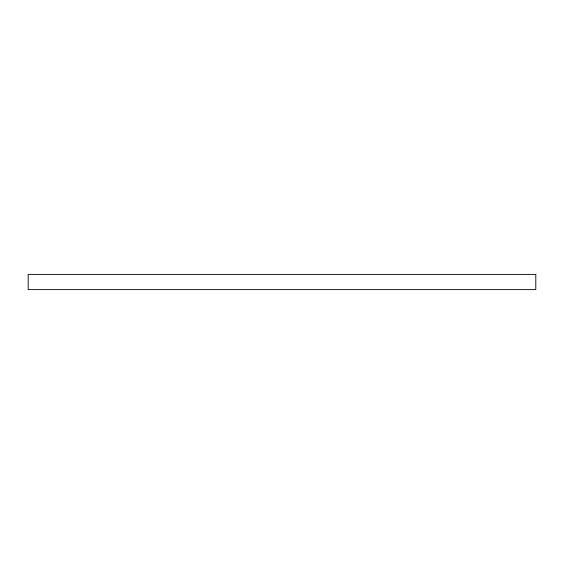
<?xml version="1.0" encoding="UTF-8"?>
<svg xmlns="http://www.w3.org/2000/svg" width="564" height="564" viewBox="0 0 564 564"><rect width="100%" height="100%" fill="white"/><g stroke="black" fill="none" stroke-linecap="round" stroke-linejoin="round"><path stroke-width="0.85" d="M535.8 274.386L28.2 274.386L28.2 289.614L535.8 289.614L535.8 274.386"/></g></svg>
